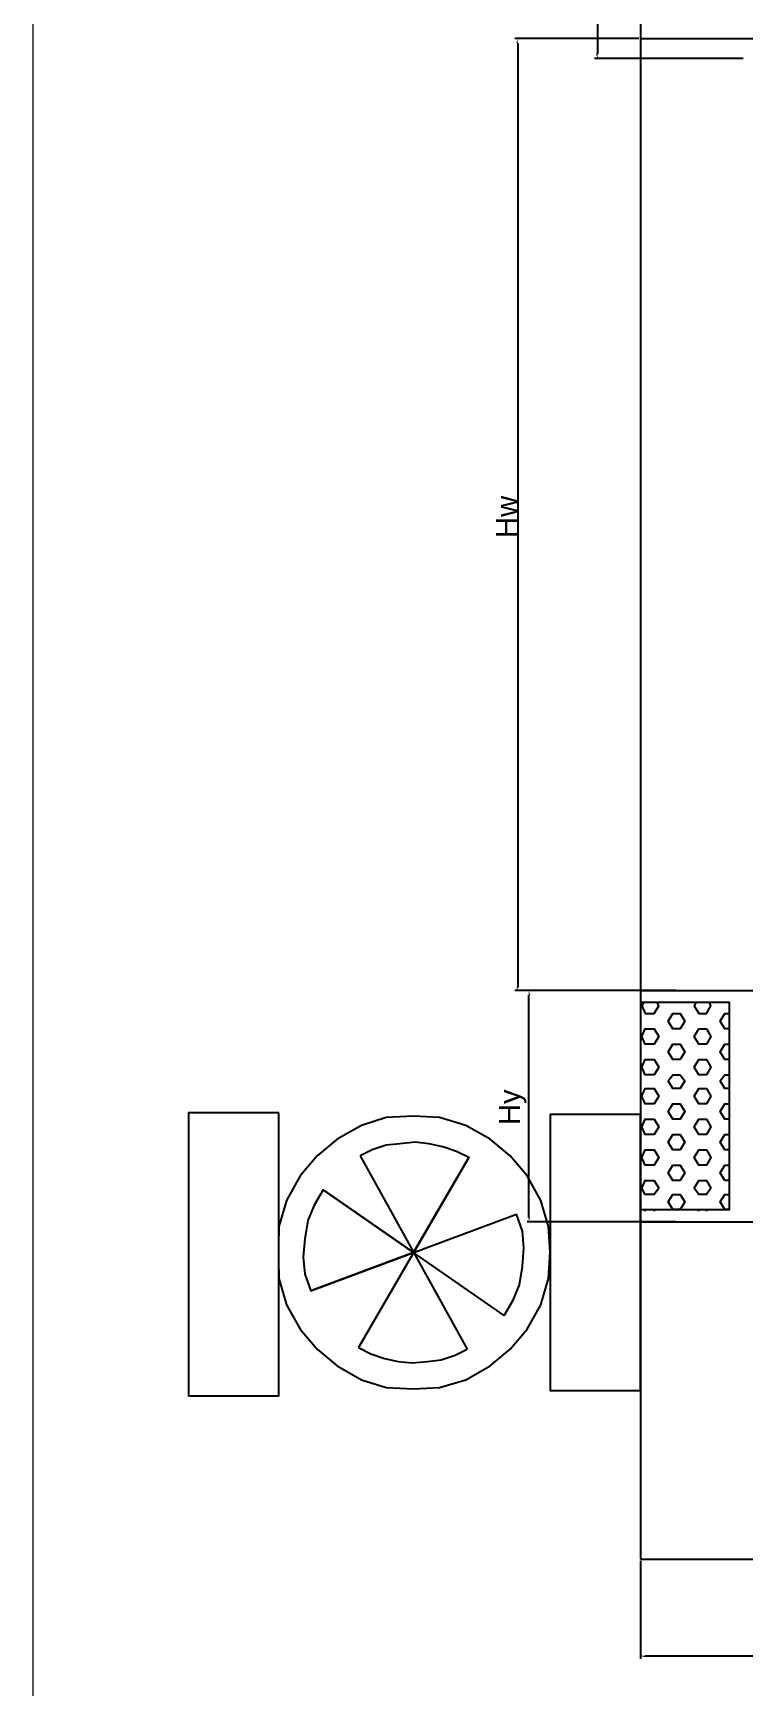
# Model space of a CAD drawing. Header units: millimetres. Extents: x 21.7 to 33, y 17.3 to 23.4.
# Drawn here: x 21.736 to 22.509, y 19.783 to 21.581 of the extents above; entities that cross this region are included whole.
import ezdxf

# ---------------------------------------------------------------- set-up
doc = ezdxf.new("R2010")
doc.units = ezdxf.units.MM
doc.header["$LTSCALE"] = 0.5
doc.layers.get('0').update_dxf_attribs({"lineweight": 18})
doc.layers.add('PDF_Geometry', color=7, linetype='Continuous')
doc.layers.add('PDF_Text', color=7, linetype='Continuous')
doc.layers.add('PDF_Solid Fills', color=7, linetype='Continuous', true_color=0xcd2027)
doc.styles.add('PDF F1', font='arial.ttf')

msp = doc.modelspace()

# ---------------------------------------------------------------- linework, layer by layer
for p, q in [((21.7362, 21.0887), (21.7362, 22.3435)), ((21.7362, 17.33), (21.7362, 21.0887))]:
    msp.add_line(p, q)
at = {"layer": 'PDF_Geometry', "lineweight": 25}
for points in [[(22.3967, 19.9217), (24.875, 19.9217), (24.875, 22.6967), (22.3967, 22.6967)], [(22.3983, 20.49), (22.4017, 20.4983), (22.4117, 20.4983), (22.4167, 20.49), (22.4117, 20.4817), (22.4017, 20.4817)], [(22.4267, 20.5067), (22.4317, 20.515), (22.44, 20.515), (22.445, 20.5067), (22.44, 20.4983), (22.4317, 20.4983)], [(22.455, 20.49), (22.46, 20.4983), (22.4683, 20.4983), (22.4733, 20.49), (22.4683, 20.4817), (22.46, 20.4817)], [(22.4267, 20.4733), (22.4317, 20.4817), (22.44, 20.4817), (22.445, 20.4733), (22.44, 20.465), (22.4317, 20.465)], [(22.3983, 20.4567), (22.4017, 20.465), (22.4117, 20.465), (22.4167, 20.4567), (22.4117, 20.4483), (22.4017, 20.4483)], [(22.455, 20.4567), (22.46, 20.465), (22.4683, 20.465), (22.4733, 20.4567), (22.4683, 20.4483), (22.46, 20.4483)], [(22.4267, 20.4417), (22.4317, 20.4483), (22.44, 20.4483), (22.445, 20.4417), (22.44, 20.4333), (22.4317, 20.4333)], [(22.3983, 20.425), (22.4017, 20.4333), (22.4117, 20.4333), (22.4167, 20.425), (22.4117, 20.4167), (22.4017, 20.4167)], [(22.455, 20.425), (22.46, 20.4333), (22.4683, 20.4333), (22.4733, 20.425), (22.4683, 20.4167), (22.46, 20.4167)], [(22.4267, 20.4083), (22.4317, 20.4167), (22.44, 20.4167), (22.445, 20.4083), (22.44, 20.4), (22.4317, 20.4)], [(22.0033, 20.407), (21.905, 20.407), (21.905, 20.0991), (22.0033, 20.0991)], [(22.3967, 20.405), (22.2983, 20.405), (22.2983, 20.105), (22.3967, 20.105)], [(22.3983, 20.3917), (22.4017, 20.4), (22.4117, 20.4), (22.4167, 20.3917), (22.4117, 20.3833), (22.4017, 20.3833)], [(22.455, 20.3917), (22.46, 20.4), (22.4683, 20.4), (22.4733, 20.3917), (22.4683, 20.3833), (22.46, 20.3833)], [(22.4267, 20.375), (22.4317, 20.3833), (22.44, 20.3833), (22.445, 20.375), (22.44, 20.3667), (22.4317, 20.3667)], [(22.3983, 20.3583), (22.4017, 20.3667), (22.4117, 20.3667), (22.4167, 20.3583), (22.4117, 20.35), (22.4017, 20.35)], [(22.455, 20.3583), (22.46, 20.3667), (22.4683, 20.3667), (22.4733, 20.3583), (22.4683, 20.35), (22.46, 20.35)], [(22.4267, 20.3417), (22.4317, 20.35), (22.44, 20.35), (22.445, 20.3417), (22.44, 20.3333), (22.4317, 20.3333)], [(22.3983, 20.325), (22.4017, 20.3333), (22.4117, 20.3333), (22.4167, 20.325), (22.4117, 20.3183), (22.4017, 20.3183)], [(22.4267, 20.31), (22.4317, 20.3183), (22.44, 20.3183), (22.445, 20.31), (22.44, 20.3017), (22.4317, 20.3017)], [(22.455, 20.325), (22.46, 20.3333), (22.4683, 20.3333), (22.4733, 20.325), (22.4683, 20.3183), (22.46, 20.3183)]]:
    msp.add_lwpolyline(points, close=True, dxfattribs=at)
for points in [[(22.35, 21.8467), (22.35, 21.5583)], [(22.395, 21.575), (22.26, 21.575)], [(22.2633, 21.57), (22.2633, 20.5433)], [(22.3967, 21.575), (24.875, 21.575)], [(22.5083, 21.5533), (22.3467, 21.5533)], [(22.395, 20.54), (22.26, 20.54)], [(22.435, 20.54), (22.2733, 20.54)], [(22.275, 20.535), (22.275, 20.2933)], [(22.3967, 20.54), (24.875, 20.54)], [(22.3967, 20.3017), (22.4933, 20.3017), (22.4933, 20.5267), (22.3967, 20.5267)], [(22.4, 20.5267), (22.3983, 20.5233), (22.4017, 20.515), (22.4117, 20.515), (22.4167, 20.5233), (22.415, 20.5267)], [(22.4567, 20.5267), (22.455, 20.5233), (22.46, 20.515), (22.4683, 20.515), (22.4733, 20.5233), (22.4717, 20.5267)], [(22.4933, 20.4983), (22.4883, 20.4983), (22.4833, 20.5067), (22.4883, 20.515), (22.4933, 20.515)], [(22.4933, 20.465), (22.4883, 20.465), (22.4833, 20.4733), (22.4883, 20.4817), (22.4933, 20.4817)], [(22.4933, 20.4333), (22.4883, 20.4333), (22.4833, 20.4417), (22.4883, 20.4483), (22.4933, 20.4483)], [(22.4933, 20.4), (22.4883, 20.4), (22.4833, 20.4083), (22.4883, 20.4167), (22.4933, 20.4167)], [(22.0033, 20.2367), (22.0033, 20.2267), (22.0117, 20.1983), (22.0267, 20.1717), (22.045, 20.15), (22.0667, 20.1317), (22.0933, 20.1167), (22.12, 20.1083), (22.15, 20.1067), (22.1783, 20.1083), (22.2067, 20.1167), (22.2333, 20.1317), (22.255, 20.15), (22.2733, 20.1717), (22.2883, 20.1983), (22.2967, 20.2267), (22.2983, 20.255), (22.2967, 20.2833), (22.2883, 20.3117), (22.2733, 20.3383), (22.255, 20.36), (22.2333, 20.3783), (22.2067, 20.3933), (22.1783, 20.4017), (22.15, 20.4033), (22.12, 20.4017), (22.0933, 20.3933), (22.0667, 20.3783), (22.045, 20.36), (22.0267, 20.3383), (22.0117, 20.3117), (22.0033, 20.2833), (22.0033, 20.2733)], [(22.21, 20.3583), (22.1967, 20.365), (22.1817, 20.37), (22.1667, 20.3733), (22.1517, 20.375), (22.135, 20.3733), (22.12, 20.3717), (22.105, 20.3667), (22.0917, 20.36)], [(22.4933, 20.3667), (22.4883, 20.3667), (22.4833, 20.375), (22.4883, 20.3833), (22.4933, 20.3833)], [(22.2483, 20.1867), (22.0517, 20.3233), (22.15, 20.255), (22.21, 20.3583), (22.09, 20.1517)], [(22.0917, 20.36), (22.2083, 20.15)], [(22.4933, 20.3333), (22.4883, 20.3333), (22.4833, 20.3417), (22.4883, 20.35), (22.4933, 20.35)], [(22.0517, 20.3233), (22.0417, 20.3067), (22.035, 20.29), (22.0317, 20.27), (22.03, 20.25), (22.0317, 20.2317), (22.0383, 20.2133)], [(22.4933, 20.3017), (22.4883, 20.3017), (22.4833, 20.31), (22.4883, 20.3183), (22.4933, 20.3183)], [(22.4017, 20.3), (22.4017, 20.3017), (22.4117, 20.3017), (22.4117, 20.3)], [(22.46, 20.3), (22.46, 20.3017), (22.4683, 20.3017), (22.4683, 20.3)], [(22.15, 20.255), (22.0383, 20.2133), (22.2617, 20.2967)], [(22.2483, 20.1867), (22.2583, 20.2033), (22.265, 20.22), (22.2683, 20.24), (22.27, 20.26), (22.2683, 20.2783), (22.2617, 20.2967)], [(22.435, 20.2883), (22.2733, 20.2883)], [(22.3967, 20.2883), (24.875, 20.2883)], [(22.09, 20.1517), (22.1033, 20.145), (22.1183, 20.14), (22.1333, 20.1367), (22.1483, 20.135), (22.165, 20.1367), (22.18, 20.1383), (22.195, 20.1433), (22.2083, 20.15)], [(22.3967, 19.92), (22.3967, 19.8133)], [(22.4017, 19.8167), (24.87, 19.8167)]]:
    msp.add_lwpolyline(points, dxfattribs=at)
at = {"layer": 'PDF_Solid Fills', "color": 7, "transparency": 33554559}
for points in [[(22.2617, 21.57), (22.2633, 21.57), (22.2633, 21.575)], [(22.3483, 21.5583), (22.35, 21.5583), (22.35, 21.5533)], [(22.2617, 20.5433), (22.2633, 20.5433), (22.2633, 20.54)], [(22.275, 20.535), (22.2767, 20.535), (22.275, 20.54)], [(22.275, 20.2933), (22.2767, 20.2933), (22.275, 20.2883)], [(22.4017, 19.8167), (22.4017, 19.815), (22.3967, 19.8167)]]:
    msp.add_solid(points, dxfattribs=at)

# ---------------------------------------------------------------- texts
at = {"layer": 'PDF_Text', "char_height": 0.0228, "attachment_point": 4, "rotation": 90, "style": 'PDF F1'}
for s, insert in [('Hw', (22.2511, 21.0318)), ('Hy', (22.2577, 20.3935))]:
    msp.add_mtext(s, dxfattribs=dict(at, insert=insert))

doc.saveas('drawing.dxf')
